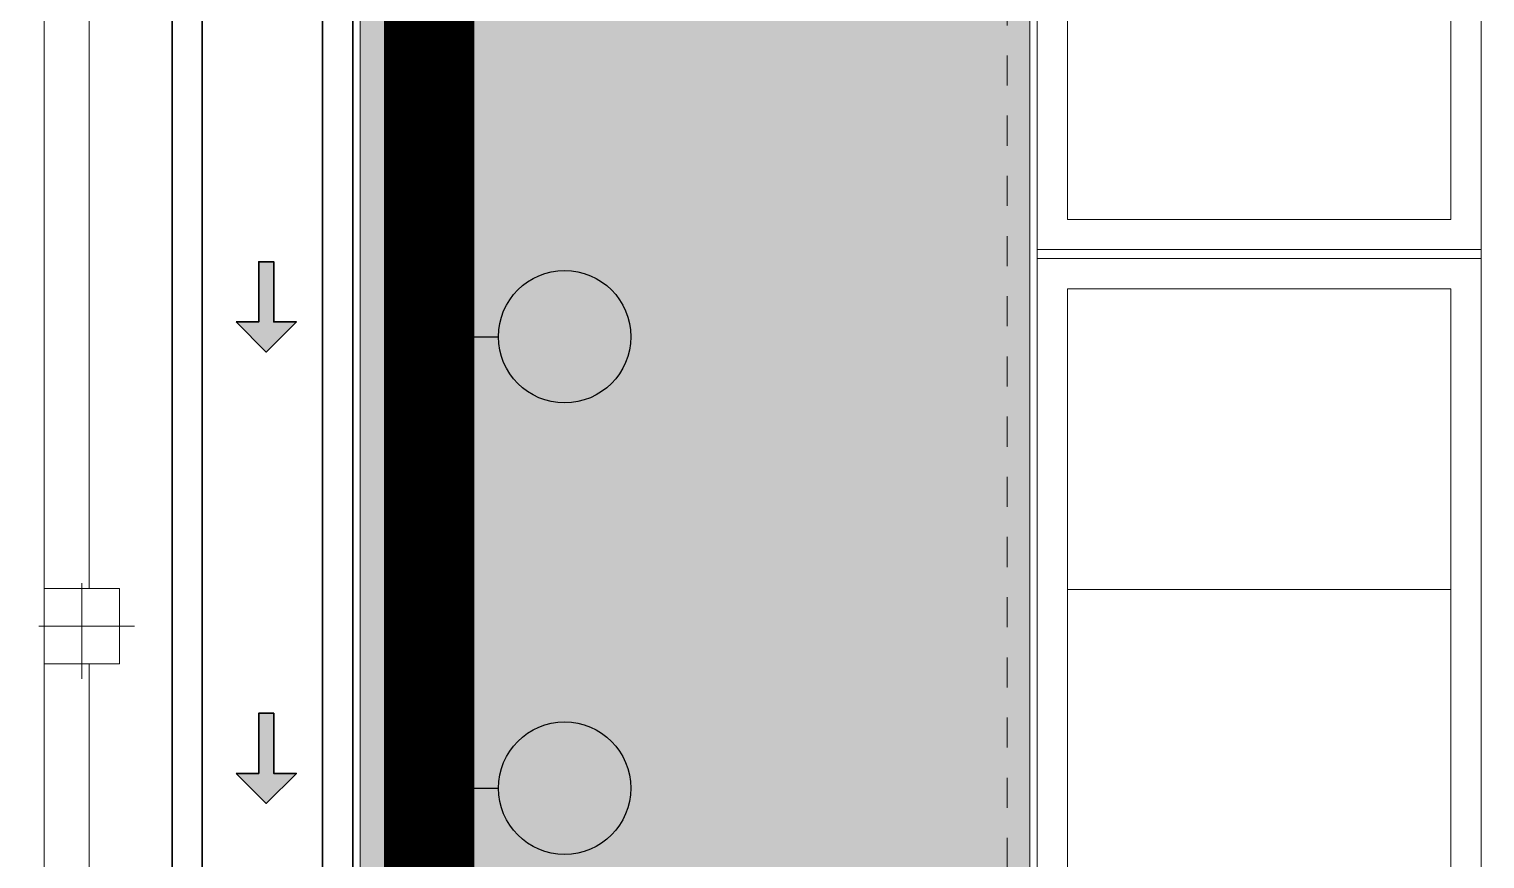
# Model space of a CAD drawing. Header units: metres. Extents: x 349703 to 349913, y 9282546 to 9282694.
# Drawn here: x 349717.08 to 349721.918, y 9282610.805 to 9282613.562 of the extents above; entities that cross this region are included whole.
import ezdxf

# ---------------------------------------------------------------- set-up
doc = ezdxf.new("R2010")
doc.units = ezdxf.units.M
doc.header["$LTSCALE"] = 0.25
doc.linetypes.add('DASHDOT', pattern=[3.556, 2.54, -0.508, 0, -0.508])
doc.linetypes.add('HIDDEN', pattern=[0.375, 0.25, -0.125])
for name, color, linetype, lineweight in [('.', 7, 'Continuous', 0), ('0_ CUNETAS', 160, 'Continuous', 5), ('AREA-VERDE', 3, 'CONTINUOUS', 9), ('ARQ-FONDO', 253, 'CONTINUOUS', 9), ('CUNETAS-RED', 5, 'CONTINUOUS', 18), ('LLORAD-SIMB', 1, 'CONTINUOUS', 25), ('LLORAD-TRAMO', 1, 'CONTINUOUS', 70)]:
    doc.layers.add(name, color=color, linetype=linetype, lineweight=lineweight)

# ---------------------------------------------------------------- blocks, each defined once
blk = doc.blocks.new('cp1-flat-2')
at = {"layer": 'ARQ-FONDO', "linetype": 'DASHDOT', "ltscale": 0.5}
for p, q in [((889464.6388, -9185121.41), (889464.5934, -9185121.063)), ((889464.7896, -9185121.2138), (889464.4426, -9185121.2592))]:
    blk.add_line(p, q, dxfattribs=at)
at = {"layer": 'ARQ-FONDO'}
for points in [[(889467.9025, -9185120.9326), (889467.8701, -9185120.6847), (889458.1529, -9185121.956), (889458.1853, -9185122.2039), (889458.4332, -9185122.1715), (889458.4202, -9185122.0723), (889461.3225, -9185121.6926), (889461.3354, -9185121.7918), (889461.5833, -9185121.7594), (889461.5704, -9185121.6602), (889464.4954, -9185121.2775), (889464.5084, -9185121.3767), (889464.7563, -9185121.3442), (889464.7433, -9185121.2451), (889467.6416, -9185120.8659), (889467.6546, -9185120.965)], [(889464.7239, -9185121.0963), (889464.476, -9185121.1288), (889464.5084, -9185121.3767), (889464.7563, -9185121.3442)]]:
    blk.add_lwpolyline(points, close=True, dxfattribs=at)
blk = doc.blocks.new('CERCO PERIMETRICO')
at = {"layer": 'ARQ-FONDO', "xscale": -1, "rotation": 97.45378494831562}
blk.add_blockref('cp1-flat-2', (-8872851.8595, 8973006.929, 210.1358), dxfattribs=at)
blk = doc.blocks.new('vereda sumñdcjw')
at = {"layer": 'ARQ-FONDO', "flags": 128}
for points in [[(350088.3946, 9282377.6072), (350100.9754, 9282377.6072), (350100.9754, 9282359.5264), (350098.6004, 9282359.5264), (350098.6004, 9282346.1764), (350090.7696, 9282346.1764), (350090.7696, 9282359.5264), (350088.3946, 9282359.5264)], [(350089.395, 9282353.8918), (350090.6696, 9282353.8918), (350090.6696, 9282350.0918), (350089.395, 9282350.0918)], [(350089.395, 9282349.8618), (350090.6696, 9282349.8618), (350090.6696, 9282346.2764), (350089.395, 9282346.2764)]]:
    blk.add_lwpolyline(points, close=True, dxfattribs=at)
for points in [[(350089.295, 9282353.9918), (350090.7696, 9282353.9918), (350090.7696, 9282349.9918), (350089.295, 9282349.9918), (350089.295, 9282353.9918)], [(350089.295, 9282349.9618), (350090.7696, 9282349.9618), (350090.7696, 9282346.2018), (350089.295, 9282346.2018), (350089.295, 9282349.9618)], [(350090.6696, 9282348.8618), (350089.395, 9282348.8618)]]:
    blk.add_lwpolyline(points, dxfattribs=at)
blk = doc.blocks.new('*U2183')
at = {"layer": '.', "lineweight": 30}
h = blk.add_hatch(color=1, dxfattribs=at)
h.dxf.hatch_style = 1
h.paths.add_polyline_path([(-0.025, -0.05), (-0.1, -0.05), (0, -0.15), (0.1, -0.05), (0.025, -0.05), (0.025, 0.15), (-0.025, 0.15)])
at = {"layer": '0_ CUNETAS', "color": 1, "lineweight": 30}
blk.add_lwpolyline([(-0.1, -0.05), (-0.025, -0.05), (-0.025, 0.15), (0.025, 0.15), (0.025, -0.05), (0.1, -0.05), (0, -0.15)], close=True, dxfattribs=at)
blk = doc.blocks.new('*U2178')
at = {"layer": '0_ CUNETAS', "color": 0, "linetype": 'ByBlock', "lineweight": -2, "transparency": 16777216}
for p in [(0, 51), (0, 49.5)]:
    blk.add_blockref('*U2183', p, dxfattribs=at)
blk = doc.blocks.new('drenaje')
at = {"layer": 'CUNETAS-RED', "lineweight": 30}
for p, q in [((-0.6, -19.2104), (-0.6, -77.3478)), ((0, -19.2104), (0, -77.3478))]:
    blk.add_line(p, q, dxfattribs=at)
at = {"layer": 'CUNETAS-RED', "lineweight": 30, "flags": 128}
blk.add_lwpolyline([(-0.1, -19.2104), (-0.5, -19.2104), (-0.5, -77.3478), (-0.1, -77.3478), (-0.1, -19.2104)], dxfattribs=at)
at = {"layer": 'CUNETAS-RED', "lineweight": 0}
blk.add_blockref('*U2178', (-0.2872, -113.8987), dxfattribs=at)

msp = doc.modelspace()

# ---------------------------------------------------------------- hatches: boundary and pattern name
at = {"layer": 'AREA-VERDE', "lineweight": 0, "true_color": 0xc4e4b2, "transparency": 33554610}
h = msp.add_hatch(color=3, dxfattribs=at)
h.dxf.hatch_style = 1
h.paths.add_polyline_path([(349726.3852, 9282607.5142), (349720.4055, 9282607.5142), (349720.4055, 9282620.8642), (349718.181, 9282620.8634), (349718.181, 9282598.3655), (349720.5548, 9282598.3655), (349720.5548, 9282598.4655), (349720.8298, 9282598.465), (349720.8298, 9282598.5155), (349723.9406, 9282598.5155), (349723.9406, 9282598.4655), (349724.2106, 9282598.4655), (349724.2106, 9282598.3655), (349726.1352, 9282598.3655), (349726.1352, 9282598.4655), (349726.3852, 9282598.4655)])

# ---------------------------------------------------------------- linework, layer by layer
at = {"layer": 'ARQ-FONDO', "linetype": 'HIDDEN', "flags": 128}
msp.add_lwpolyline([(349717.9559, 9282642.0196), (349733.6859, 9282642.0196), (349733.6859, 9282620.7896), (349731.3109, 9282620.7896), (349731.3109, 9282607.4396), (349720.3309, 9282607.4396), (349720.3309, 9282620.7896), (349717.9559, 9282620.7896)], close=True, dxfattribs=at)
at = {"layer": 'ARQ-FONDO', "lineweight": 0}
msp.add_lwpolyline([(349718.1556, 9282620.8888), (349720.4309, 9282620.8896), (349720.4309, 9282607.5396), (349726.4106, 9282607.5396), (349726.4106, 9282598.4401), (349726.1606, 9282598.4401), (349726.1606, 9282598.3401), (349724.1852, 9282598.3401), (349724.1852, 9282598.4401), (349723.9152, 9282598.4401), (349723.9152, 9282598.4901), (349720.8552, 9282598.4901), (349720.8552, 9282598.4396), (349720.5802, 9282598.4401), (349720.5802, 9282598.3401), (349718.1556, 9282598.3401), (349718.1556, 9282620.8888)], dxfattribs=at)
msp.add_lwpolyline([(349718.181, 9282620.8634), (349720.4055, 9282620.8642), (349720.4055, 9282607.5142), (349726.3852, 9282607.5142), (349726.3852, 9282598.4655), (349726.1352, 9282598.4655), (349726.1352, 9282598.3655), (349724.2106, 9282598.3655), (349724.2106, 9282598.4655), (349723.9406, 9282598.4655), (349723.9406, 9282598.5155), (349720.8298, 9282598.5155), (349720.8298, 9282598.465), (349720.5548, 9282598.4655), (349720.5548, 9282598.3655), (349718.181, 9282598.3655)], close=True, dxfattribs=at)
at = {"layer": 'LLORAD-SIMB'}
for p, q in [((349718.41, 9282612.54), (349718.64, 9282612.54)), ((349718.41, 9282611.04), (349718.64, 9282611.04))]:
    msp.add_line(p, q, dxfattribs=at)
for centre in [(349718.86, 9282612.54), (349718.86, 9282611.04)]:
    msp.add_circle(centre, 0.22, dxfattribs=at)
at = {"layer": 'LLORAD-TRAMO', "const_width": 0.3}
msp.add_lwpolyline([(349718.41, 9282613.79), (349718.41, 9282613.54), (349718.41, 9282613.29), (349718.41, 9282613.04), (349718.41, 9282612.79), (349718.41, 9282612.54), (349718.41, 9282612.29), (349718.41, 9282612.04), (349718.41, 9282611.79), (349718.41, 9282611.54), (349718.41, 9282611.29), (349718.41, 9282611.04), (349718.41, 9282610.79), (349718.41, 9282610.54)], dxfattribs=at)

# ---------------------------------------------------------------- block references
at = {"layer": 'ARQ-FONDO'}
for name, p in [('CERCO PERIMETRICO', (-323.2944, 0, -210.1358)), ('vereda sumñdcjw', (-368.8641, 262.8378))]:
    msp.add_blockref(name, p, dxfattribs=at)
at = {"layer": 'CUNETAS-RED', "lineweight": 30}
msp.add_blockref('drenaje', (349718.1559, 9282675.5378), dxfattribs=at)

doc.saveas('drawing.dxf')
